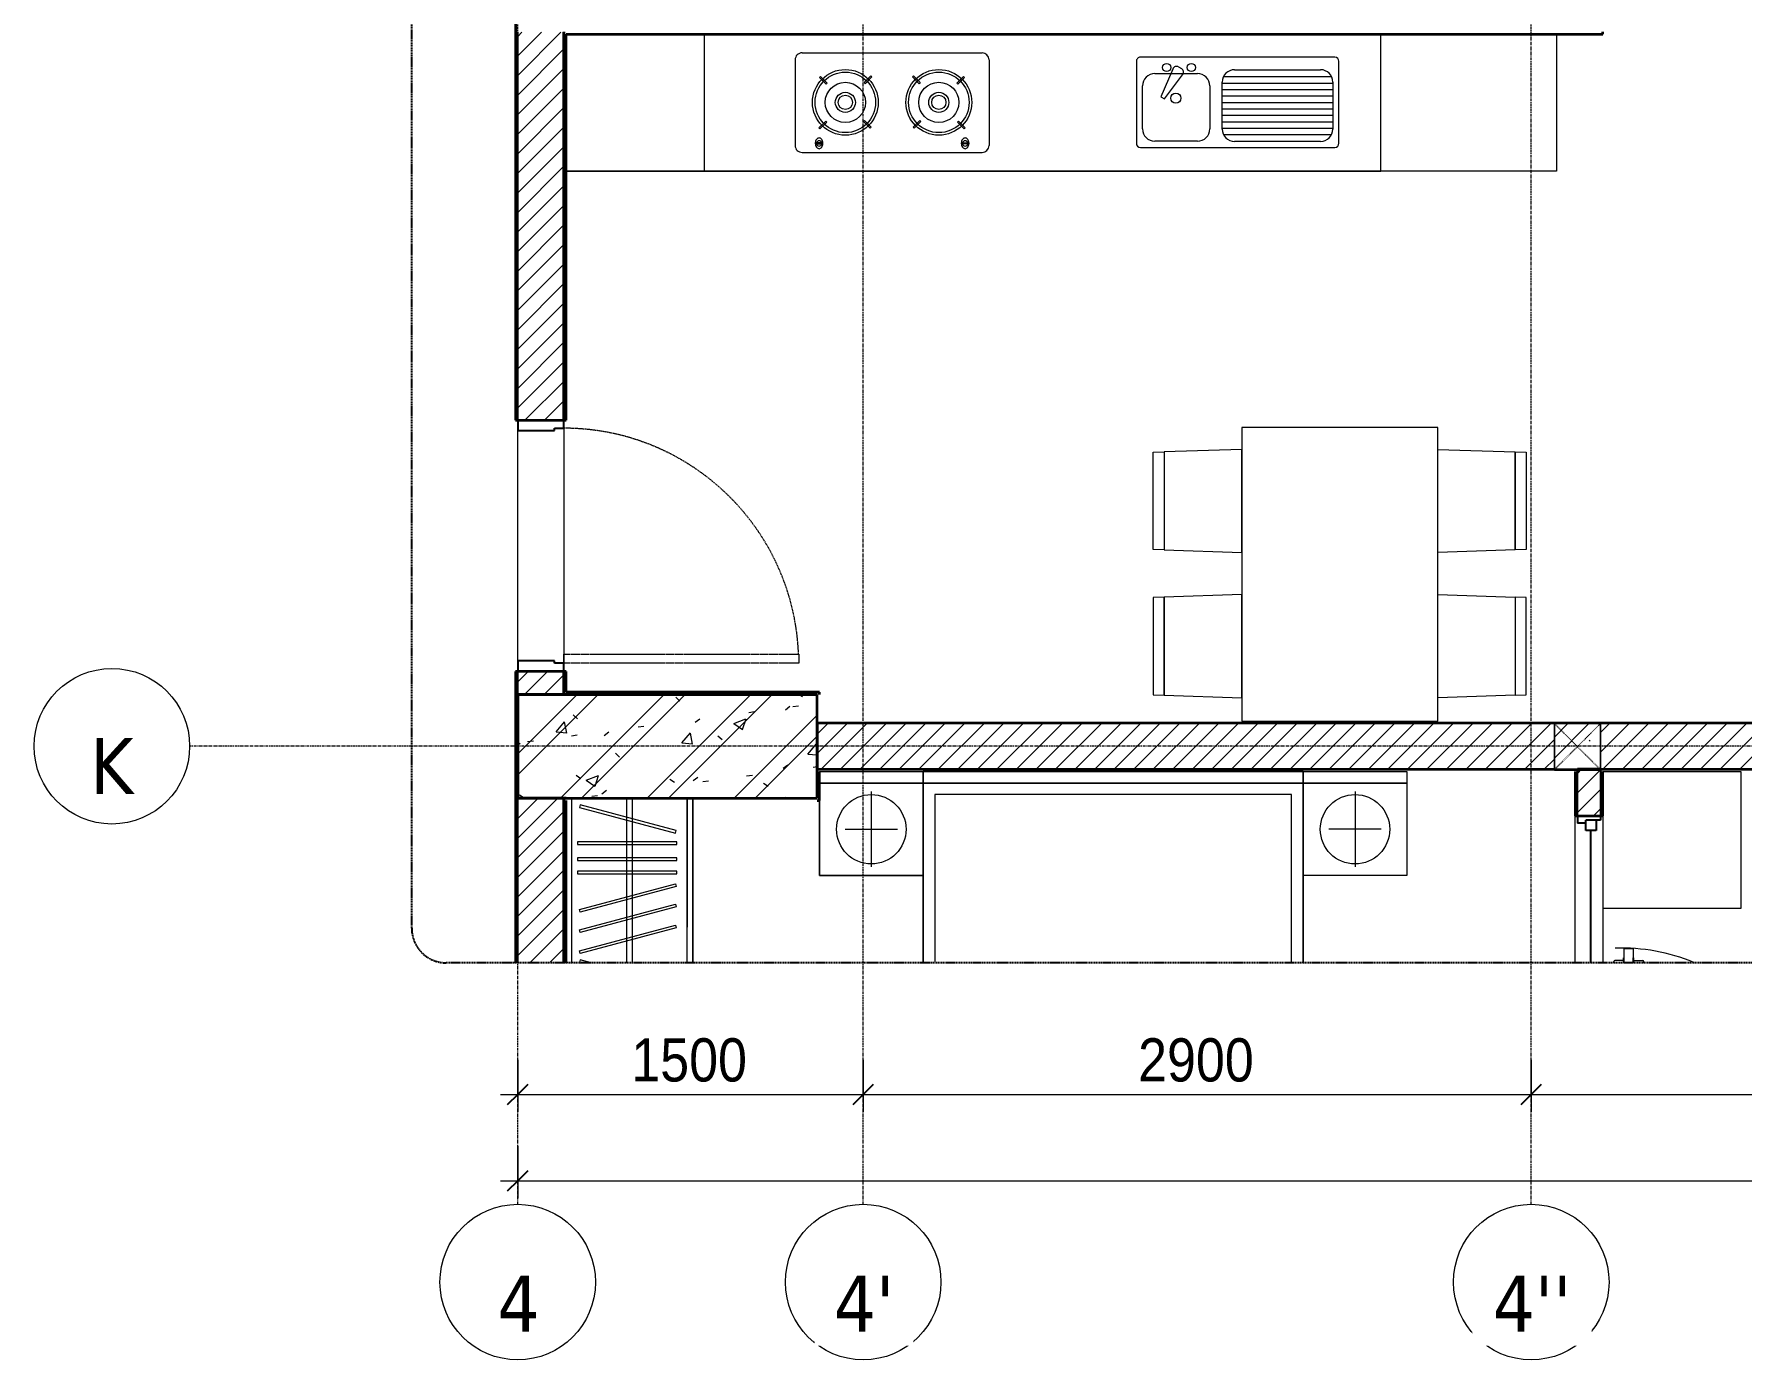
# Model space of a CAD drawing. Header units: millimetres. Extents: x 42313 to 135642, y -5392 to 75500.
# Drawn here: x 71297 to 78710, y 59074 to 64827 of the extents above; entities that cross this region are included whole.
import ezdxf

# ---------------------------------------------------------------- set-up
doc = ezdxf.new("R2010")
doc.units = ezdxf.units.MM
for name, pattern in [('Dash', [6, 3, -3]), ('Dash - Tight', [4.5, 3, -1.5]), ('Grid Line', [22.225, 12.7, -3.175, 3.175, -3.175]), ('Hidden', [7.14375, 4.7625, -2.38125])]:
    doc.linetypes.add(name, pattern=pattern)
for name, color, linetype, lineweight in [('0-2', 90, 'Continuous', 5), ('A-ANNO-DIMS', 211, 'Continuous', 9), ('A-ANNO-DIMS-75', 211, 'Continuous', 9), ('A-DETL-GENF-2', 92, 'Dash - Tight', 18), ('A-DETL-GENF-3', 92, 'Hidden', 25), ('A-DETL-GENF-4', 7, 'Continuous', 18), ('A-DOOR', 31, 'Continuous', 18), ('A-DOOR-FRAM', 31, 'Continuous', 25), ('A-FLOR-3', 7, 'Continuous', 18), ('A-GLAZ', 151, 'Continuous', 18), ('A-GLAZ-1', 90, 'Continuous', 25), ('A-WALL', 113, 'Continuous', 18), ('A-WALL-1', 113, 'Continuous', 35), ('A-WALL-2', 250, 'Continuous', 35), ('A-WALL-3', 7, 'Continuous', 18), ('A-WALL-PATT-1', 7, 'Continuous', 18), ('A-WALL-PATT-2', 111, 'Continuous', 18), ('A-WALL-PATT-3', 9, 'Continuous', 18), ('G-IMPT-1', 254, 'Continuous', 18), ('I-FURN', 30, 'Continuous', 18), ('I-FURN-1', 253, 'Continuous', 18), ('I-WALL-1', 250, 'Continuous', 35), ('I-WALL-2', 7, 'Continuous', 18), ('I-WALL-3', 2, 'Continuous', 35), ('S-COLS', 52, 'Continuous', 18), ('S-COLS-1', 9, 'Continuous', 18), ('S-COLS-2', 250, 'Continuous', 35), ('S-COLS-3', 52, 'Dash', 18), ('S-COLS-4', 52, 'Continuous', 35), ('S-COLS-HDLN', 52, 'Dash', 18), ('S-GRID-1', 1, 'Grid Line', 9), ('S-GRID-IDEN', 1, 'Continuous', 9)]:
    doc.layers.add(name, color=color, linetype=linetype, lineweight=lineweight)
doc.styles.add('Tahoma_B', font='tahomabd.ttf', dxfattribs={"height": 243.75})
doc.styles.add('UTM Avo', font='', dxfattribs={"width": 0.9, "height": 187.5})
doc.styles.get('UTM Avo').set_extended_font_data('UTM Avo')
doc.dimstyles.new('1_Dim_chi_tiet_2_5', dxfattribs={"dimscale": 304.8, "dimtxt": 187.368928, "dimasz": 0.295276, "dimexe": 0.246063, "dimexo": 0.0625, "dimgap": 0.024606, "dimtad": 1, "dimdec": 0, "dimrnd": 5, "dimzin": 0, "dimdsep": 46, "dimtxsty": 'UTM Avo', "dimblk1": 'OBLIQUE', "dimblk2": 'OBLIQUE', "dimsah": 1, "dimcen": 0.09, "dimdle": 0.246063, "dimazin": 0, "dimtfac": 1, "dimtdec": 4, "dimtix": 1, "dimtmove": 0, "dimatfit": 3, "dimfxl": 0.492126, "dimfxlon": 1, "dimtvp": 1, "dimtolj": 1, "dimtzin": 0, "dimarcsym": 2})
pattern_1 = [(45, (0, 0), (-39.774756, 39.774756), [])]
pattern_2 = [(45, (28943.264, 0), (-42.426407, 42.426407), [])]
pattern_3 = [(50, (28943.26, 0), (546.5526, -47.8174), [57.15, -628.65]), (355, (28943.26, 0), (-105.7283, 573.17), [45.72, -502.92]), (100.451, (28988.8, -4), (440.8275, 525.35), [48.57, -534.27]), (46.184, (28943.26, 152.4), (813.2367, -126.1284), [85.725, -942.975]), (96.636, (29011, 141.9), (712.2074, 742.283), [72.855, -801.405]), (351.184, (28943.3, 152.4), (712.215, 742.276), [68.58, -754.38]), (21, (29019.46, 114.3), (454.8433, -306.796), [57.15, -628.65]), (326, (29019.46, 114.3), (185.4063, 552.5638), [45.72, -502.92]), (71.451, (29057.37, 88.73), (640.2512, 245.764), [48.57, -534.27]), (37.5, (28943.26, 0), (9.26637, 253.66504), [5.029, -491.795, 5.029, -505.511, -504.825]), (37.5, (28943.26, 0), (9.26637, 253.66504), [-1007.364, 5.029, -499.796]), (7.5, (28943.26, 0), (200.4594, 300.5414), [5.029, -286.055, 5.029, -480.365, -192.405]), (7.5, (28943.26, 0), (200.4594, 300.5414), [-776.478, 5.029, -187.376]), (327.5, (28773.34, 0), (406.77284, -17.18643), [5.029, -185.471, 5.029, -589.331, -788.67]), (327.5, (28773.34, 0), (406.77284, -17.18643), [-784.86, 5.029, -783.641]), (317.5, (28697.14, 0), (444.388, 76.2803), [5.029, -242.621, 5.029, -389.687, -560.07]), (317.5, (28697.14, 0), (444.388, 76.2803), [-642.366, 5.029, -555.041]), (45, (28943.26, 0), (-188.5854, 188.5854), []), (45, (28943.26, 285.75), (-188.5854, 188.5854), [])]

# ---------------------------------------------------------------- blocks, each defined once
blk = doc.blocks.new('NCV_TKTC_KET CAU_rvt-2-TKCS_RAMP DỐC 1 - MẶT BẰNG TẦNG 1')
at = {"layer": 'S-COLS-1'}
h = blk.add_hatch(dxfattribs=at)
h.set_pattern_fill('FP_2', color=256, style=0, pattern_type=2)
h.set_pattern_definition([(45, (0, 0), (-188.5854, 188.5854), []), (45, (0, 285.75), (-188.5854, 188.5854), [])])
h.paths.add_polyline_path([(45752.6, 61511.9), (45752.6, 61961.9), (44452.6, 61961.9), (44452.6, 61511.9), (45231.3, 61511.9)])
h = blk.add_hatch(dxfattribs=at)
h.set_pattern_fill('FP_3', color=256, style=0, pattern_type=2)
h.set_pattern_definition([(50, (0, 0), (546.5526, -47.8174), [57.15, -628.65]), (355, (0, 0), (-105.7283, 573.17), [45.72, -502.92]), (100.451, (45.55, -4), (440.8275, 525.35), [48.57, -534.27]), (46.184, (0, 152.4), (813.2367, -126.1284), [85.725, -942.975]), (96.636, (67.8, 141.9), (712.207, 742.283), [72.855, -801.405]), (351.184, (0, 152.4), (712.215, 742.276), [68.58, -754.38]), (21, (76.2, 114.3), (454.8433, -306.796), [57.15, -628.65]), (326, (76.2, 114.3), (185.4063, 552.5638), [45.72, -502.92]), (71.451, (114.1, 88.73), (640.2512, 245.764), [48.57, -534.27]), (37.5, (0, 0), (9.26637, 253.66504), [25.146, -471.678, 25.146, -485.394, -504.825]), (37.5, (0, 0), (9.26637, 253.66504), [-1007.364, 25.146, -479.679]), (7.5, (0, 0), (200.4594, 300.5414), [25.146, -265.938, 25.146, -460.248, -192.405]), (7.5, (0, 0), (200.4594, 300.5414), [-776.478, 25.146, -167.259]), (327.5, (-169.93, 0), (406.77284, -17.18643), [25.146, -165.354, 25.146, -569.214, -788.67]), (327.5, (-169.93, 0), (406.77284, -17.18643), [-784.86, 25.146, -763.524]), (317.5, (-246.13, 0), (444.388, 76.2803), [25.146, -222.504, 25.146, -369.57, -560.07]), (317.5, (-246.13, 0), (444.388, 76.2803), [-642.366, 25.146, -534.924])])
h.paths.add_polyline_path([(45752.6, 61511.9), (45752.6, 61961.9), (44452.6, 61961.9), (44452.6, 61511.9), (45231.3, 61511.9)])
at = {"layer": 'A-FLOR-3'}
for p, q in [((49153, 61626.9), (49153, 61635.3)), ((49153, 61635.3), (52602.6, 61635.3))]:
    blk.add_line(p, q, dxfattribs=at)
at = {"layer": 'S-COLS-2'}
for p, q in [((44452.6, 61961.9), (44452.6, 61511.9)), ((45752.6, 61961.9), (44452.6, 61961.9)), ((45752.6, 61511.9), (45752.6, 61961.9)), ((44452.6, 61511.9), (45752.6, 61511.9))]:
    blk.add_line(p, q, dxfattribs=at)
blk = doc.blocks.new('HE BEP A - HE BEP A-431959-TKCS_RAMP DỐC 1 - MẶT BẰNG TẦNG 1')
at = {"layer": 'I-FURN'}
for p, q in [((3.5, -11), (765.9, -11)), ((3.5, -605.3), (3.5, -11)), ((765.9, -11), (765.9, -605.3)), ((765.9, -11), (765.9, -605.3)), ((4303.5, -11), (765.9, -11)), ((3703.5, -605.3), (3703.5, -11)), ((948.4, -131.7), (948.4, -487.8)), ((1810.5, -114.2), (965.9, -114.2)), ((1028.4, -139.9), (1401.8, -139.9)), ((1562.5, -140.8), (1747.9, -140.8)), ((1828, -487.8), (1828, -131.7)), ((2467.5, -494.2), (2467.5, -122.2)), ((3279.1, -92.2), (2497.5, -92.2)), ((2555.1, -129.3), (2587.6, -129.3)), ((2555.1, -133.3), (2555.1, -129.3)), ((2587.6, -133.3), (2555.1, -133.3)), ((2587.6, -129.3), (2587.6, -133.3)), ((3189, -129.3), (3189, -133.3)), ((3221.5, -129.3), (3189, -129.3)), ((3189, -133.3), (3221.5, -133.3)), ((3221.5, -133.3), (3221.5, -129.3)), ((3309.1, -494.2), (3309.1, -122.2)), ((975, -397.7), (975, -193.3)), ((975, -195.9), (1455.1, -195.9)), ((981.5, -167.9), (1448.7, -167.9)), ((1455.1, -193.3), (1455.1, -397.7)), ((1509.1, -380.9), (1509.1, -194.2)), ((1801.3, -194.2), (1801.3, -380.9)), ((2575.3, -194.9), (2570.9, -199.3)), ((2570.9, -199.3), (2600, -228.4)), ((2604.4, -224), (2575.3, -194.9)), ((2792.8, -197.7), (2763.7, -226.8)), ((2768.1, -231.2), (2797.2, -202)), ((2797.2, -202), (2792.8, -197.7)), ((2979.4, -202), (2983.8, -197.7)), ((3008.5, -231.2), (2979.4, -202)), ((2983.8, -197.7), (3012.9, -226.8)), ((3172.2, -224), (3201.4, -194.9)), ((3205.8, -199.3), (3176.6, -228.4)), ((3201.4, -194.9), (3205.8, -199.3)), ((975, -223.9), (1455.1, -223.9)), ((975, -251.9), (1455.1, -251.9)), ((975, -279.9), (1455.1, -279.9)), ((2600, -228.4), (2604.4, -224)), ((2763.7, -226.8), (2768.1, -231.2)), ((3012.9, -226.8), (3008.5, -231.2)), ((3176.6, -228.4), (3172.2, -224)), ((975, -307.9), (1455.1, -307.9)), ((975, -335.9), (1455.1, -335.9)), ((975, -363.9), (1455.1, -363.9)), ((1706.2, -324.4), (1627.3, -429.4)), ((1670.1, -454.1), (1721.6, -333.3)), ((1721.6, -333.3), (1706.2, -324.4)), ((975, -391.9), (1455.1, -391.9)), ((979.9, -419.9), (1450.3, -419.9)), ((1747.9, -434.2), (1562.5, -434.2)), ((2573.6, -416.8), (2602.8, -387.7)), ((2578, -421.2), (2573.6, -416.8)), ((2607.1, -392.1), (2578, -421.2)), ((2602.8, -387.7), (2607.1, -392.1)), ((2766.5, -394.9), (2770.8, -390.5)), ((2795.6, -424), (2766.5, -394.9)), ((2770.8, -390.5), (2800, -419.6)), ((2800, -419.6), (2795.6, -424)), ((3005.8, -390.5), (2976.7, -419.6)), ((2976.7, -419.6), (2981.1, -424)), ((2981.1, -424), (3010.2, -394.9)), ((3010.2, -394.9), (3005.8, -390.5)), ((3173.9, -387.7), (3169.5, -392.1)), ((3169.5, -392.1), (3198.6, -421.2)), ((3203, -416.8), (3173.9, -387.7)), ((3198.6, -421.2), (3203, -416.8)), ((965.9, -505.3), (1810.5, -505.3)), ((1401.8, -451.1), (1028.4, -451.1)), ((1644.6, -463.3), (1632.2, -456.1)), ((3279.1, -524.2), (2497.5, -524.2))]:
    blk.add_line(p, q, dxfattribs=at)
for centre, radius in [((2685.4, -309.4), 142.6), ((2685.4, -309.4), 131.3), ((2685.4, -309.4), 87.2), ((3091.2, -309.4), 142.6), ((3091.2, -309.4), 131.3), ((3091.2, -309.4), 87.2), ((2685.4, -309.4), 43.6), ((2685.4, -309.4), 30.9), ((3091.2, -309.4), 43.6), ((3091.2, -309.4), 30.9), ((1656.3, -327.5), 22.2), ((1589.4, -460.9), 17.8), ((1696.1, -460.9), 17.8)]:
    blk.add_circle(centre, radius, dxfattribs=at)
for centre, radius, start, end in [((965.9, -131.7), 17.5, 90, 180), ((1028.4, -193.3), 53.3, 90, 180), ((1401.8, -193.3), 53.3, 0, 90), ((1562.5, -194.2), 53.3, 90, 180), ((1747.9, -194.2), 53.3, 0, 90), ((1810.5, -131.7), 17.5, 0, 90), ((2497.5, -122.2), 30, 90, 180), ((2588.6, -131.7), 33.5, 163.94189, 180), ((2588.6, -131.7), 33.5, 180, 196.05811), ((2580.1, -129.2), 24.7, 145.20397, 163.94189), ((2580.1, -134.1), 24.7, 196.05811, 214.79603), ((2571.3, -131.3), 11.6, 9.71775, 170.28225), ((2571.3, -131.3), 11.6, 189.9102, 350.0898), ((2574.8, -125.5), 18.1, 120.79762, 145.20397), ((2574.8, -137.9), 18.1, 214.79603, 239.20238), ((2571.4, -119.8), 11.5, 90, 120.79762), ((2571.4, -119.8), 11.5, 59.20238, 90), ((2568, -125.5), 18.1, 34.79603, 59.20238), ((2568, -137.9), 18.1, 300.79762, 325.20397), ((2562.6, -129.2), 24.7, 16.05811, 34.79603), ((2562.6, -134.1), 24.7, 325.20397, 343.94189), ((2554.1, -131.7), 33.5, 0, 16.05811), ((2554.1, -131.7), 33.5, 343.94189, 0), ((3222.5, -131.7), 33.5, 163.94189, 180), ((3222.5, -131.7), 33.5, 180, 196.05811), ((3214, -129.2), 24.7, 145.20397, 163.94189), ((3214, -134.1), 24.7, 196.05811, 214.79603), ((3208.7, -125.5), 18.1, 120.79762, 145.20397), ((3208.7, -137.9), 18.1, 214.79603, 239.20238), ((3205.3, -131.3), 11.6, 9.71775, 170.28225), ((3205.3, -131.3), 11.6, 189.9102, 350.0898), ((3205.3, -119.8), 11.5, 90, 120.79762), ((3205.3, -119.8), 11.5, 59.20238, 90), ((3201.9, -125.5), 18.1, 34.79603, 59.20238), ((3201.9, -137.9), 18.1, 300.79762, 325.20397), ((3196.5, -129.2), 24.7, 16.05811, 34.79603), ((3196.5, -134.1), 24.7, 325.20397, 343.94189), ((3188, -131.7), 33.5, 0, 16.05811), ((3188, -131.7), 33.5, 343.94189, 0), ((3279.1, -122.2), 30, 360, 90), ((2571.4, -143.6), 11.5, 239.20238, 270), ((2571.4, -143.6), 11.5, 270, 300.79762), ((3205.3, -143.6), 11.5, 239.20238, 270), ((3205.3, -143.6), 11.5, 270, 300.79762), ((1028.4, -397.7), 53.3, 180, 270), ((1401.8, -397.7), 53.3, 270, 0), ((1562.5, -380.9), 53.3, 180, 270), ((1641, -440.7), 17.8, 140.53825, 240.0479), ((1747.9, -380.9), 53.3, 270, 0), ((965.9, -487.8), 17.5, 180, 270), ((1653.4, -447.9), 17.8, 240.0479, 339.46209), ((1810.5, -487.8), 17.5, 270, 0), ((2497.5, -494.2), 30, 180, 270), ((3279.1, -494.2), 30, 270, 0)]:
    blk.add_arc(centre, radius, start, end, dxfattribs=at)
at = {"layer": 'I-FURN-1'}
for p, q in [((3.5, -11), (4303.5, -11)), ((3.5, -605.3), (3.5, -11))]:
    blk.add_line(p, q, dxfattribs=at)
blk = doc.blocks.new('RES_BAN AN 1 - RES_BAN AN 1-851490-TKCS_RAMP DỐC 1 - MẶT BẰNG TẦNG 1')
at = {"layer": 'I-FURN-1'}
for p, q in [((-425, 0), (-425, -1275)), ((425, 0), (-425, 0)), ((425, -1275), (425, 0)), ((-761.9, -113.5), (-809.6, -115.1)), ((-809.6, -115.1), (-809.6, -536.9)), ((-761.9, -113.5), (-425, -102.3)), ((-761.9, -538.5), (-761.9, -113.5)), ((-761.9, -538.5), (-761.9, -113.5)), ((-425, -102.3), (-425, -549.7)), ((425, -102.3), (425, -549.7)), ((761.9, -113.5), (425, -102.3)), ((761.9, -538.5), (761.9, -113.5)), ((761.9, -113.5), (761.9, -538.5)), ((809.6, -115.1), (761.9, -113.5)), ((809.6, -536.9), (809.6, -115.1)), ((-809.6, -536.9), (-761.9, -538.5)), ((-425, -549.7), (-761.9, -538.5)), ((425, -549.7), (761.9, -538.5)), ((761.9, -538.5), (809.6, -536.9)), ((-761.9, -743.8), (-425, -732.5)), ((-425, -732.5), (-425, -1180)), ((425, -732.5), (425, -1180)), ((761.9, -743.8), (425, -732.5)), ((-809.6, -745.3), (-761.9, -743.8)), ((-809.6, -1167.2), (-809.6, -745.3)), ((-761.9, -1168.8), (-761.9, -743.8)), ((-761.9, -743.8), (-761.9, -1168.8)), ((761.9, -743.8), (809.6, -745.3)), ((761.9, -1168.8), (761.9, -743.8)), ((761.9, -1168.8), (761.9, -743.8)), ((809.6, -745.3), (809.6, -1167.2)), ((-761.9, -1168.8), (-809.6, -1167.2)), ((-425, -1180), (-761.9, -1168.8)), ((425, -1180), (761.9, -1168.8)), ((809.6, -1167.2), (761.9, -1168.8)), ((-425, -1275), (425, -1275))]:
    blk.add_line(p, q, dxfattribs=at)
blk = doc.blocks.new('M_Fixed - 900 x 1400-V15-TKCS_RAMP DỐC 1 - MẶT BẰNG TẦNG 1')
at = {"layer": 'A-GLAZ-1'}
for p, q in [((387, 0), (431, 0)), ((387, -44), (387, 0)), ((418, 0), (418, 37)), ((450, 37), (418, 37)), ((431, -63), (431, 0)), ((-188, -22), (387, -22)), ((431, -44), (387, -44)), ((448.9, -63), (431, -63))]:
    blk.add_line(p, q, dxfattribs=at)
blk = doc.blocks.new('GIUONG NGU-2TAB-1600x2000 - GIUONG NGU-2TAB-1600x2000-V16-TKCS_RAMP DỐC 1 - MẶT BẰNG TẦNG 1')
at = {"layer": 'I-FURN-1'}
for p, q in [((458.5, 50), (458.5, 830)), ((458.5, 830), (458.5, 50)), ((508.5, 830), (508.5, 100)), ((2058.2, 100), (2058.2, 830)), ((2108.2, 830), (2108.2, 50)), ((2108.2, 50), (2108.2, 830)), ((8.5, 50), (8.5, 450.3)), ((8.5, 450.3), (458.5, 450.3)), ((8.5, 450.3), (458.5, 450.3)), ((8.5, 50), (8.5, 450.3)), ((458.5, 450.3), (458.5, 50)), ((458.5, 450.3), (458.5, 50)), ((2108.2, 50), (2108.2, 450.3)), ((2108.2, 450.3), (2558.2, 450.3)), ((2108.2, 450.3), (2108.2, 50)), ((2558.2, 450.3), (2108.2, 450.3)), ((2558.2, 450.3), (2558.2, 50)), ((2558.2, 50), (2558.2, 450.3)), ((233.5, 86.8), (233.5, 413.5)), ((2333.2, 86.8), (2333.2, 413.5)), ((120.2, 250.2), (346.8, 250.2)), ((2446.5, 250.2), (2219.8, 250.2)), ((508.5, 100), (2058.2, 100)), ((458.5, 50), (8.5, 50)), ((8.5, 0), (8.5, 50)), ((8.5, 50), (458.5, 50)), ((458.5, 50), (8.5, 50)), ((458.5, 0), (8.5, 0)), ((2108.2, 50), (458.5, 50)), ((458.5, 50), (458.5, 0)), ((458.5, 0), (458.5, 50)), ((458.5, 50), (2108.2, 50)), ((458.5, 50), (2108.2, 50)), ((2108.2, 0), (458.5, 0)), ((458.5, 0), (2108.2, 0)), ((2558.2, 50), (2108.2, 50)), ((2108.2, 50), (2558.2, 50)), ((2108.2, 0), (2108.2, 50)), ((2108.2, 50), (2108.2, 0)), ((2108.2, 50), (2558.2, 50)), ((2558.2, 0), (2108.2, 0)), ((2558.2, 50), (2558.2, 0))]:
    blk.add_line(p, q, dxfattribs=at)
for centre in [(233.5, 250.2), (2333.2, 250.2)]:
    blk.add_circle(centre, 150.7, dxfattribs=at)
blk = doc.blocks.new('TU QUAN AO-SUITE ROOM_3 - TU QUAN AO-SUITE ROOM_3-V17-TKCS_RAMP DỐC 1 - MẶT BẰNG TẦNG 1')
at = {"layer": 'I-FURN-1'}
for p, q in [((-550, 40), (-550, 755)), ((-550, 755), (-550, 40)), ((-526, 755), (-526, 600)), ((-526, 755), (-526, 40)), ((-287, 576), (-287, 755)), ((-263, 576), (-263, 755)), ((-109.4, 755), (-61.3, 742.1)), ((-58.2, 753.7), (-63, 755)), ((-61.3, 742.1), (-58.2, 753.7)), ((-24, 40), (-24, 755)), ((-478.3, 603.1), (-61.3, 714.9)), ((-58.2, 703.3), (-475.2, 591.5)), ((-61.3, 714.9), (-58.2, 703.3)), ((-526, 40), (-526, 600)), ((-478.3, 511.9), (-61.3, 623.6)), ((-475.2, 591.5), (-478.3, 603.1)), ((-58.2, 612.1), (-475.2, 500.3)), ((-61.3, 623.6), (-58.2, 612.1)), ((-550, 40), (-550, 576)), ((-478.3, 423.1), (-61.3, 534.9)), ((-58.2, 523.3), (-475.2, 411.5)), ((-287, 40), (-287, 576)), ((-263, 40), (-263, 576)), ((-61.3, 534.9), (-58.2, 523.3)), ((-475.2, 500.3), (-478.3, 511.9)), ((-475.2, 411.5), (-478.3, 423.1)), ((-480.1, 368.4), (-480.1, 356.4)), ((-50.1, 368.4), (-480.1, 368.4)), ((-480.1, 356.4), (-50.1, 356.4)), ((-480.1, 311.2), (-480.1, 299.2)), ((-50.1, 311.2), (-480.1, 311.2)), ((-480.1, 299.2), (-50.1, 299.2)), ((-50.1, 356.4), (-50.1, 368.4)), ((-50.1, 299.2), (-50.1, 311.2)), ((-480.1, 241.7), (-480.1, 229.7)), ((-50.1, 241.7), (-480.1, 241.7)), ((-480.1, 229.7), (-50.1, 229.7)), ((-50.1, 229.7), (-50.1, 241.7)), ((-475.2, 192.7), (-478.3, 181.1)), ((-478.3, 181.1), (-61.3, 69.4)), ((-58.2, 80.9), (-475.2, 192.7)), ((-61.3, 69.4), (-58.2, 80.9))]:
    blk.add_line(p, q, dxfattribs=at)
blk = doc.blocks.new('MAY GIAT - MAY GIAT_dwg-V18-TKCS_RAMP DỐC 1 - MẶT BẰNG TẦNG 1')
at = {"layer": 'G-IMPT-1'}
blk.add_line((605, 596.6), (5, 596.6), dxfattribs=at)
at = {"layer": 'G-IMPT-1', "flags": 128}
blk.add_lwpolyline([(5, 596.6), (5, 2.3), (605, 2.3)], dxfattribs=at)
blk = doc.blocks.new('MAY GIAT - MAY GIAT-V19-TKCS_RAMP DỐC 1 - MẶT BẰNG TẦNG 1')
at = {"layer": 'I-FURN-1'}
for p, q in [((5, -2.3), (605, -2.3)), ((5, -596.6), (5, -2.3)), ((605, -596.6), (5, -596.6))]:
    blk.add_line(p, q, dxfattribs=at)
at = {"extrusion": (0, 0, -1), "zscale": -1, "rotation": 180}
blk.add_blockref('MAY GIAT - MAY GIAT_dwg-V18-TKCS_RAMP DỐC 1 - MẶT BẰNG TẦNG 1', (0, 0), dxfattribs=at)
blk = doc.blocks.new('DOOR_CW_01 CANH MO-PANEL KINH - DIG_01-900x2200-CỬA NHÔM KÍNH-V34-TKCS_RAMP DỐC 1 - MẶT BẰNG TẦNG 1')
at = {"layer": 'A-DETL-GENF-4'}
for p, q in [((-442, 810), (-442, 816.5)), ((-399, 820.5), (-438, 820.5)), ((-399, 831.8), (-397, 831.8)), ((-399, 810), (-399, 831.8)), ((-397, 872), (-357, 872)), ((-397, 810), (-397, 872)), ((-397, 810), (-397, 831.8)), ((-357, 872), (-357, 810)), ((-357, 810), (-357, 831.8)), ((-355, 831.8), (-357, 831.8)), ((-355, 810), (-355, 831.8)), ((-355, 820.5), (-316, 820.5)), ((-312, 810), (-312, 816.5))]:
    blk.add_line(p, q, dxfattribs=at)
for centre, radius, start, end in [((-438, 816.5), 4, 90, 180), ((-407, 60), 814, 67.38819, 92), ((-316, 816.5), 4, 0, 90)]:
    blk.add_arc(centre, radius, start, end, dxfattribs=at)
blk = doc.blocks.new('NCV_TKTC_TANG 1_rvt-2-TKCS_RAMP DỐC 1 - MẶT BẰNG TẦNG 1')
at = {"layer": 'A-WALL-PATT-1'}
h = blk.add_hatch(dxfattribs=at)
h.set_pattern_fill('FP_5', color=256, style=0, pattern_type=2)
h.set_pattern_definition(pattern_1)
h.paths.add_polyline_path([(44662.6, 61961.9), (44662.6, 62061.9), (44652.6, 62061.9), (44652.6, 61961.9)])
h.paths.add_polyline_path([(44662.6, 63151.9), (44662.6, 64836.9), (44652.6, 64836.9), (44652.6, 63151.9)])
h = blk.add_hatch(dxfattribs=at)
h.set_pattern_fill('FP_5', color=256, style=0, pattern_type=2)
h.set_pattern_definition(pattern_1)
h.paths.add_polyline_path([(44662.6, 61961.9), (45762.6, 61961.9), (45762.6, 61971.9), (44662.6, 61971.9)])
h = blk.add_hatch(dxfattribs=at)
h.set_pattern_fill('FP_5', color=256, style=0, pattern_type=2)
h.set_pattern_definition(pattern_1)
h.paths.add_polyline_path([(45762.6, 61501.9), (45762.6, 61626.9), (45752.6, 61626.9), (45752.6, 61501.9)])
h = blk.add_hatch(dxfattribs=at)
h.set_pattern_fill('FP_5', color=256, style=0, pattern_type=2)
h.set_pattern_definition(pattern_1)
h.paths.add_polyline_path([(49042.6, 61434.9), (49052.6, 61434.9), (49052.6, 61626.9), (49042.6, 61626.9), (49042.6, 61482.8)])
h = blk.add_hatch(dxfattribs=at)
h.set_pattern_fill('FP_5', color=256, style=0, pattern_type=2)
h.set_pattern_definition(pattern_1)
h.paths.add_polyline_path([(49152.6, 61434.9), (49162.6, 61434.9), (49162.6, 61626.9), (49152.6, 61626.9), (49152.6, 61482.8)])
h = blk.add_hatch(dxfattribs=at)
h.set_pattern_fill('FP_5', color=256, style=0, pattern_type=2)
h.set_pattern_definition(pattern_1)
h.paths.add_polyline_path([(44660.1, 60796.9), (44662.6, 60796.9), (44662.6, 61511.9), (44652.6, 61511.9), (44652.6, 60796.9)])
at = {"layer": 'A-WALL-PATT-3'}
h = blk.add_hatch(dxfattribs=at)
h.set_pattern_fill('FP_1', color=256, style=0, pattern_type=2)
h.set_pattern_definition([(45, (0, 0), (-42.426407, 42.426407), [])])
h.paths.add_polyline_path([(49075.2, 61434.9), (49152.6, 61434.9), (49152.6, 61636.9), (49052.6, 61636.9), (49052.6, 61434.9)])
at = {"layer": 'A-FLOR-3'}
blk.add_line((44652.6, 63116.9), (44652.6, 62096.9), dxfattribs=at)
at = {"layer": 'A-WALL-2'}
for p, q in [((49152.6, 61636.9), (49052.6, 61636.9)), ((49052.6, 61636.9), (49052.6, 61626.9)), ((49152.6, 61626.9), (49152.6, 61636.9)), ((49052.6, 61434.9), (49152.6, 61434.9))]:
    blk.add_line(p, q, dxfattribs=at)
at = {"layer": 'A-WALL-3'}
for p, q in [((49052.6, 61626.9), (49052.6, 61434.9)), ((49052.6, 61434.9), (49052.6, 61626.9)), ((49152.6, 61434.9), (49152.6, 61626.9)), ((49152.6, 61626.9), (49152.6, 61434.9))]:
    blk.add_line(p, q, dxfattribs=at)
at = {"layer": 'I-WALL-1'}
for p, q in [((44652.6, 64836.9), (44652.6, 63151.9)), ((44662.6, 63151.9), (44662.6, 64826.9)), ((44662.6, 64826.9), (49162.6, 64826.9)), ((49162.6, 64826.9), (49162.6, 64836.9)), ((44652.6, 63151.9), (44662.6, 63151.9)), ((44662.6, 62061.9), (44652.6, 62061.9)), ((44652.6, 62061.9), (44652.6, 61961.9)), ((44662.6, 61971.9), (44662.6, 62061.9)), ((44652.6, 61961.9), (44662.6, 61961.9)), ((45762.6, 61971.9), (44662.6, 61971.9)), ((44662.6, 61961.9), (45752.6, 61961.9)), ((45762.6, 61961.9), (45762.6, 61971.9)), ((45752.6, 61626.9), (45752.6, 61511.9)), ((45762.6, 61501.9), (45762.6, 61626.9)), ((49042.6, 61626.9), (49042.6, 61434.9)), ((49162.6, 61434.9), (49162.6, 61626.9)), ((44662.6, 61511.9), (44652.6, 61511.9)), ((44652.6, 61511.9), (44652.6, 60796.9)), ((44662.6, 60796.9), (44662.6, 61501.9)), ((45752.6, 61501.9), (45762.6, 61501.9)), ((49042.6, 61434.9), (49052.6, 61434.9)), ((49152.6, 61434.9), (49162.6, 61434.9))]:
    blk.add_line(p, q, dxfattribs=at)
at = {"layer": 'I-WALL-2'}
for p, q in [((49042.6, 60796.9), (49042.6, 61434.9)), ((49162.6, 61434.9), (49162.6, 60796.9))]:
    blk.add_line(p, q, dxfattribs=at)
at = {"layer": 'A-DOOR'}
blk.add_blockref('DOOR_CW_01 CANH MO-PANEL KINH - DIG_01-900x2200-CỬA NHÔM KÍNH-V34-TKCS_RAMP DỐC 1 - MẶT BẰNG TẦNG 1', (49652.6, 59986.9), dxfattribs=at)
at = {"layer": 'A-GLAZ', "rotation": 90.00000000000092}
blk.add_blockref('M_Fixed - 900 x 1400-V15-TKCS_RAMP DỐC 1 - MẶT BẰNG TẦNG 1', (49089.6, 60984.9), dxfattribs=at)
at = {"layer": 'I-FURN', "rotation": 180}
for name, p in [('HE BEP A - HE BEP A-431959-TKCS_RAMP DỐC 1 - MẶT BẰNG TẦNG 1', (48966.1, 64221.6)), ('RES_BAN AN 1 - RES_BAN AN 1-851490-TKCS_RAMP DỐC 1 - MẶT BẰNG TẦNG 1', (48021.3, 61845.3)), ('GIUONG NGU-2TAB-1600x2000 - GIUONG NGU-2TAB-1600x2000-V16-TKCS_RAMP DỐC 1 - MẶT BẰNG TẦNG 1', (48320.9, 61626.9)), ('MAY GIAT - MAY GIAT-V19-TKCS_RAMP DỐC 1 - MẶT BẰNG TẦNG 1', (49767.5, 61030.3)), ('TU QUAN AO-SUITE ROOM_3 - TU QUAN AO-SUITE ROOM_3-V17-TKCS_RAMP DỐC 1 - MẶT BẰNG TẦNG 1', (44662.6, 61551.9))]:
    blk.add_blockref(name, p, dxfattribs=at)
blk = doc.blocks.new('FD_05 - FD_05-1000x2200mm-835434-TKCS_RAMP DỐC 1 - MẶT BẰNG TẦNG 1')
at = {"layer": 'A-DETL-GENF-2'}
for p, q in [((470, 100), (470, 1120)), ((470, 1120), (510, 1120)), ((510, 1120), (510, 100)), ((510, 100), (470, 100))]:
    blk.add_line(p, q, dxfattribs=at)
blk.add_arc((510, 100), 1020, 92.24747, 180, dxfattribs=at)
at = {"layer": 'A-DOOR-FRAM'}
for p, q in [((-510, 100), (-545, 100)), ((-545, 100), (-545, -100)), ((-510, 60), (-510, 100)), ((545, 100), (510, 100)), ((510, 100), (510, 60)), ((545, -100), (545, 100)), ((-500, 60), (-510, 60)), ((-500, -100), (-500, 60)), ((510, 60), (500, 60)), ((500, 60), (500, -100)), ((-545, -100), (-500, -100)), ((500, -100), (545, -100))]:
    blk.add_line(p, q, dxfattribs=at)
blk = doc.blocks.new('G1_SOF - BO TRU - 200x200-3050151-TKCS_RAMP DỐC 1 - MẶT BẰNG TẦNG 1')
at = {"layer": 'S-COLS-HDLN'}
for p, q in [((-100, 100), (100, -100)), ((100, 100), (-100, -100))]:
    blk.add_line(p, q, dxfattribs=at)
blk = doc.blocks.new('BORDER VIEW - BORDER VIEW-2145199-TKCS_RAMP DỐC 1 - MẶT BẰNG TẦNG 1')
at = {"layer": 'A-DETL-GENF-3'}
for p, q in [((0, 150), (0, 12948.8)), ((20197.8, 0), (150, 0))]:
    blk.add_line(p, q, dxfattribs=at)
blk.add_arc((150, 150), 150, 180, 270, dxfattribs=at)
blk = doc.blocks.new('Grid - M_Grid Head - Circle-353313-TKCS_RAMP DỐC 1 - MẶT BẰNG TẦNG 1')
at = {"layer": 'S-GRID-IDEN'}
blk.add_circle((0, 0), 4.5, dxfattribs=at)
blk = doc.blocks.new('DIMBLOCK12-TKCS_RAMP DỐC 1 - MẶT BẰNG TẦNG 1')
at = {"layer": 'A-ANNO-DIMS-75'}
for p, q in [((73395.8, 60376), (73395.8, 60151)), ((73395.8, 60226), (73395.8, 60376)), ((74895.8, 60376), (74895.8, 60151)), ((74895.8, 60226), (74895.8, 60376)), ((73320.8, 60226), (74895.8, 60226))]:
    blk.add_line(p, q, dxfattribs=at)
at = {"layer": 'A-ANNO-DIMS-75', "lineweight": 25}
for p, q in [((73395.8, 60226), (73440.8, 60271)), ((74895.8, 60226), (74940.8, 60271)), ((73395.8, 60226), (73350.8, 60181)), ((74895.8, 60226), (74850.8, 60181))]:
    blk.add_line(p, q, dxfattribs=at)
at = {"layer": 'A-ANNO-DIMS-75', "color": 0, "insert": (73889.1, 60469.6), "char_height": 187.5, "width": 616.236, "attachment_point": 1, "line_spacing_factor": 1.110334, "style": 'UTM Avo'}
blk.add_mtext('1500', dxfattribs=at)
blk = doc.blocks.new('_Oblique')
at = {"color": 0, "linetype": 'ByBlock', "lineweight": -2}
blk.add_line((-0.5, -0.5), (0.5, 0.5), dxfattribs=at)
blk = doc.blocks.new('DIMBLOCK13-TKCS_RAMP DỐC 1 - MẶT BẰNG TẦNG 1')
at = {"layer": 'A-ANNO-DIMS-75'}
for p, q in [((74895.8, 60376), (74895.8, 60151)), ((74895.8, 60226), (74895.8, 60376)), ((77795.8, 60376), (77795.8, 60151)), ((77795.8, 60226), (77795.8, 60376)), ((74895.8, 60226), (77795.8, 60226))]:
    blk.add_line(p, q, dxfattribs=at)
at = {"layer": 'A-ANNO-DIMS-75', "lineweight": 25}
for p, q in [((74895.8, 60226), (74940.8, 60271)), ((77795.8, 60226), (77840.8, 60271)), ((74895.8, 60226), (74850.8, 60181)), ((77795.8, 60226), (77750.8, 60181))]:
    blk.add_line(p, q, dxfattribs=at)
at = {"layer": 'A-ANNO-DIMS-75', "color": 0, "insert": (76089.1, 60469.6), "char_height": 187.5, "width": 616.236, "attachment_point": 1, "line_spacing_factor": 1.110334, "style": 'UTM Avo'}
blk.add_mtext('2900', dxfattribs=at)
blk = doc.blocks.new('DIMBLOCK14-TKCS_RAMP DỐC 1 - MẶT BẰNG TẦNG 1')
at = {"layer": 'A-ANNO-DIMS-75'}
for p, q in [((77795.8, 60376), (77795.8, 60151)), ((77795.8, 60226), (77795.8, 60376)), ((81695.8, 60376), (81695.8, 60151)), ((81695.8, 60226), (81695.8, 60376)), ((77795.8, 60226), (81695.8, 60226))]:
    blk.add_line(p, q, dxfattribs=at)
at = {"layer": 'A-ANNO-DIMS-75', "lineweight": 25}
for p, q in [((77795.8, 60226), (77840.8, 60271)), ((81695.8, 60226), (81740.8, 60271)), ((77795.8, 60226), (77750.8, 60181)), ((81695.8, 60226), (81650.8, 60181))]:
    blk.add_line(p, q, dxfattribs=at)
at = {"layer": 'A-ANNO-DIMS-75', "color": 0, "insert": (79489.1, 60469.6), "char_height": 187.5, "width": 616.236, "attachment_point": 1, "line_spacing_factor": 1.110334, "style": 'UTM Avo'}
blk.add_mtext('3900', dxfattribs=at)
blk = doc.blocks.new('DIMBLOCK18-TKCS_RAMP DỐC 1 - MẶT BẰNG TẦNG 1')
at = {"layer": 'A-ANNO-DIMS-75'}
for p, q in [((73395.8, 60001), (73395.8, 59776)), ((73395.8, 59851), (73395.8, 60001)), ((89895.8, 60001), (89895.8, 59776)), ((89895.8, 59851), (89895.8, 60001)), ((73320.8, 59851), (89970.8, 59851))]:
    blk.add_line(p, q, dxfattribs=at)
at = {"layer": 'A-ANNO-DIMS-75', "lineweight": 25}
for p, q in [((73395.8, 59851), (73350.8, 59806)), ((73395.8, 59851), (73440.8, 59896)), ((89895.8, 59851), (89850.8, 59806)), ((89895.8, 59851), (89940.8, 59896))]:
    blk.add_line(p, q, dxfattribs=at)
at = {"layer": 'A-ANNO-DIMS-75', "color": 0, "insert": (81324.9, 60094.6), "char_height": 187.5, "width": 770.294, "attachment_point": 1, "line_spacing_factor": 1.110334, "style": 'UTM Avo'}
blk.add_mtext('16500', dxfattribs=at)

msp = doc.modelspace()

# ---------------------------------------------------------------- hatches: boundary and pattern name
at = {"layer": 'A-WALL-PATT-2'}
h = msp.add_hatch(dxfattribs=at)
h.set_pattern_fill('FP_5', color=256, style=0, pattern_type=2)
h.set_pattern_definition([(45, (28943.264, 0), (-39.774756, 39.774756), [])])
h.paths.add_polyline_path([(73395.9, 60796.9), (73395.9, 62061.9), (73385.9, 62061.9), (73385.9, 60796.9), (73388.3, 60796.9)])
h.paths.add_polyline_path([(73385.9, 63151.9), (73395.9, 63151.9), (73395.9, 70111.9), (73385.9, 70111.9), (73385.9, 63269.6)])
h = msp.add_hatch(dxfattribs=at)
h.set_pattern_fill('FP_1', color=256, style=0, pattern_type=2)
h.set_pattern_definition(pattern_2)
h.paths.add_polyline_path([(73595.8, 61961.9), (73595.8, 62061.9), (73395.8, 62061.9), (73395.8, 61961.9)])
h.paths.add_polyline_path([(73595.8, 63151.9), (73595.8, 64835.3), (73395.8, 64835.3), (73395.8, 63151.9)])
h.paths.add_polyline_path([(73595.8, 65035.3), (73595.8, 69761.9), (73395.8, 69761.9), (73395.8, 65035.3), (73533.9, 65035.3)])
h = msp.add_hatch(dxfattribs=at)
h.set_pattern_fill('FP_1', color=256, style=0, pattern_type=2)
h.set_pattern_definition(pattern_2)
h.paths.add_polyline_path([(77896.2, 61636.9), (77896.2, 61835.3), (78096.2, 61835.3), (78096.2, 61636.9), (81545.8, 61636.9), (81545.8, 61836.9), (74695.9, 61836.9), (74695.9, 61636.9), (76737.1, 61636.9)])
h = msp.add_hatch(dxfattribs=at)
h.set_pattern_fill('FP_1', color=256, style=0, pattern_type=2)
h.set_pattern_definition(pattern_2)
h.paths.add_polyline_path([(73426.4, 60796.9), (73595.8, 60796.9), (73595.8, 61511.9), (73395.8, 61511.9), (73395.8, 60796.9)])
at = {"layer": 'S-COLS-1'}
h = msp.add_hatch(dxfattribs=at)
h.set_pattern_fill('FP_4', color=256, style=0, pattern_type=2)
h.set_pattern_definition(pattern_3)
h.paths.add_polyline_path([(77896.2, 61635.3), (78096.2, 61635.3), (78096.2, 61835.3), (77896.2, 61835.3), (77896.2, 61636.9)])
h = msp.add_hatch(dxfattribs=at)
h.set_pattern_fill('FP_4', color=256, style=0, pattern_type=2)
h.set_pattern_definition(pattern_3)
h.paths.add_polyline_path([(77896.2, 61635.3), (78096.2, 61635.3), (78096.2, 61835.3), (77896.2, 61835.3), (77896.2, 61636.9)])

# ---------------------------------------------------------------- linework, layer by layer
at = {"layer": 'A-WALL'}
for p, q in [((73395.8, 64835.3), (73395.8, 63151.9)), ((73395.9, 63151.9), (73395.9, 64835.3)), ((73395.8, 62106.9), (73395.8, 63106.9)), ((73595.8, 63116.9), (73595.8, 62096.9)), ((73395.8, 62061.9), (73395.8, 61961.9)), ((73395.9, 61961.9), (73395.9, 62061.9)), ((77896.2, 61636.9), (77896.2, 61835.3)), ((77896.2, 61835.3), (78096.2, 61835.3)), ((78096.2, 61835.3), (78096.2, 61636.9)), ((73395.8, 61511.9), (73395.8, 60796.9)), ((73395.9, 60796.9), (73395.9, 61511.9))]:
    msp.add_line(p, q, dxfattribs=at)
at = {"layer": 'A-WALL-1'}
for p, q in [((73595.8, 63151.9), (73595.8, 64835.3)), ((73395.9, 63151.9), (73595.8, 63151.9)), ((73595.8, 62061.9), (73395.9, 62061.9)), ((73595.8, 61961.9), (73595.8, 62061.9)), ((73395.8, 61961.9), (73595.8, 61961.9)), ((81545.8, 61836.9), (74695.9, 61836.9)), ((74695.9, 61836.9), (74695.9, 61636.9)), ((74695.9, 61636.9), (77896.2, 61636.9)), ((78096.2, 61636.9), (81545.8, 61636.9)), ((73595.8, 61511.9), (73395.8, 61511.9)), ((73595.8, 60796.9), (73595.8, 61511.9))]:
    msp.add_line(p, q, dxfattribs=at)
at = {"layer": 'I-WALL-3'}
for p, q in [((73385.9, 70111.9), (73385.9, 63151.9)), ((73385.9, 63151.9), (73395.9, 63151.9)), ((73385.9, 62061.9), (73385.9, 60796.9)), ((73395.9, 62061.9), (73385.9, 62061.9)), ((73395.9, 61511.9), (73395.9, 61961.9))]:
    msp.add_line(p, q, dxfattribs=at)
at = {"layer": 'S-COLS'}
for p, q in [((78096.2, 61835.3), (77896.2, 61835.3)), ((77896.2, 61835.3), (77896.2, 61636.9)), ((78096.2, 61636.9), (78096.2, 61835.3))]:
    msp.add_line(p, q, dxfattribs=at)
at = {"layer": 'S-COLS-4'}
for p, q in [((77896.2, 61636.9), (77896.2, 61635.3)), ((77896.2, 61635.3), (78096.2, 61635.3)), ((78096.2, 61635.3), (78096.2, 61636.9))]:
    msp.add_line(p, q, dxfattribs=at)
at = {"layer": 'S-GRID-1'}
for p, q in [((73395.8, 61624.2), (73395.8, 72948.8)), ((74895.8, 61624.2), (74895.8, 72948.8)), ((77795.8, 61624.2), (77795.8, 72948.8)), ((73846.8, 61736.9), (71971.8, 61736.9)), ((92523.7, 61736.9), (73846.8, 61736.9)), ((73395.8, 59749.2), (73395.8, 61624.2)), ((74895.8, 59749.2), (74895.8, 61624.2)), ((77795.8, 59749.2), (77795.8, 61624.2))]:
    msp.add_line(p, q, dxfattribs=at)

# ---------------------------------------------------------------- block references
at = {"layer": '0-2'}
for name in ['NCV_TKTC_TANG 1_rvt-2-TKCS_RAMP DỐC 1 - MẶT BẰNG TẦNG 1', 'NCV_TKTC_KET CAU_rvt-2-TKCS_RAMP DỐC 1 - MẶT BẰNG TẦNG 1']:
    msp.add_blockref(name, (28943.3, 0), dxfattribs=at)
at = {"layer": 'A-DETL-GENF-2'}
msp.add_blockref('BORDER VIEW - BORDER VIEW-2145199-TKCS_RAMP DỐC 1 - MẶT BẰNG TẦNG 1', (72935.8, 60796.9), dxfattribs=at)
at = {"layer": 'A-DOOR', "rotation": 269.9999999999999}
msp.add_blockref('FD_05 - FD_05-1000x2200mm-835434-TKCS_RAMP DỐC 1 - MẶT BẰNG TẦNG 1', (73495.8, 62606.9), dxfattribs=at)
at = {"layer": 'S-COLS-3'}
msp.add_blockref('G1_SOF - BO TRU - 200x200-3050151-TKCS_RAMP DỐC 1 - MẶT BẰNG TẦNG 1', (77996.2, 61735.3), dxfattribs=at)
at = {"layer": 'S-GRID-IDEN', "xscale": 74.99999999999996, "yscale": 74.99999999999996, "zscale": 74.99999999999996, "rotation": 89.99999999999982}
msp.add_blockref('Grid - M_Grid Head - Circle-353313-TKCS_RAMP DỐC 1 - MẶT BẰNG TẦNG 1', (71634.3, 61736.9), dxfattribs=at)
at = {"layer": 'S-GRID-IDEN', "xscale": 74.99999999999996, "yscale": 74.99999999999996, "zscale": 74.99999999999996}
for p in [(73395.8, 59411.7), (74895.8, 59411.7), (77795.8, 59411.7)]:
    msp.add_blockref('Grid - M_Grid Head - Circle-353313-TKCS_RAMP DỐC 1 - MẶT BẰNG TẦNG 1', p, dxfattribs=at)

# ---------------------------------------------------------------- dimensions: what is measured, and where the dimension line sits
at = {"layer": 'A-ANNO-DIMS'}
for base, p1, p2, override, picture, middle in [((74895.8, 60226), (73395.8, 60376), (74895.8, 60376), {"dimpost": '<>', "dimfxl": 1500}, 'DIMBLOCK12-TKCS_RAMP DỐC 1 - MẶT BẰNG TẦNG 1', (74145.8, 60330.6)), ((77795.8, 60226), (74895.8, 60376), (77795.8, 60376), {"dimpost": '<>', "dimfxl": 2900.000001}, 'DIMBLOCK13-TKCS_RAMP DỐC 1 - MẶT BẰNG TẦNG 1', (76345.8, 60330.6)), ((81695.8, 60226), (77795.8, 60376), (81695.8, 60376), {"dimpost": '<>', "dimfxl": 3899.999999}, 'DIMBLOCK14-TKCS_RAMP DỐC 1 - MẶT BẰNG TẦNG 1', (79745.8, 60330.6)), ((89895.8, 59851), (73395.8, 60001), (89895.8, 60001), {"dimpost": '<>', "dimfxl": 16500}, 'DIMBLOCK18-TKCS_RAMP DỐC 1 - MẶT BẰNG TẦNG 1', (81645.8, 59955.6))]:
    dim = msp.add_linear_dim(base=base, p1=p1, p2=p2, dimstyle='1_Dim_chi_tiet_2_5', override=override, dxfattribs=at)
    dim.commit()
    dim.dimension.update_dxf_attribs({"geometry": picture, "text_midpoint": middle})

# ---------------------------------------------------------------- next in the draw order: texts
at = {"layer": 'S-GRID-IDEN', "char_height": 243.75, "attachment_point": 5, "line_spacing_factor": 0.996129, "style": 'Tahoma_B', "bg_fill": 3, "box_fill_scale": 1.25, "bg_fill_color": 256, "bg_fill_true_color": 13158600, "bg_fill_transparency": 0}
for s, insert, width in [('\\pt952.49944,1904.99888,2857.50075,3810.00019,4762.49962,5714.99906,6667.50094,7620.00037,8572.49981,9524.99925,10477.50113,11430.00056,12382.5,13334.99944,14287.49888,15240.00075,16192.50019,17144.99963,18097.49906,19050.00094,20002.50038,20954.99981,21907.49925,22860.00113,23812.50056,24765,25717.49944,26669.99887,27622.50075,28575.00019,29527.49963,30479.99906;K', (71633.6, 61651), 238.5), ('\\pt952.49944,1904.99888,2857.50075,3810.00019,4762.49962,5714.99906,6667.50094,7620.00037,8572.49981,9524.99925,10477.50113,11430.00056,12382.5,13334.99944,14287.49888,15240.00075,16192.50019,17144.99963,18097.49906,19050.00094,20002.50038,20954.99981,21907.49925,22860.00113,23812.50056,24765,25717.49944,26669.99887,27622.50075,28575.00019,29527.49963,30479.99906;4', (73399.3, 59318.1), 218.25), ("\\pt952.49944,1904.99888,2857.50075,3810.00019,4762.49962,5714.99906,6667.50094,7620.00037,8572.49981,9524.99925,10477.50113,11430.00056,12382.5,13334.99944,14287.49888,15240.00075,16192.50019,17144.99963,18097.49906,19050.00094,20002.50038,20954.99981,21907.49925,22860.00113,23812.50056,24765,25717.49944,26669.99887,27622.50075,28575.00019,29527.49963,30479.99906;4'", (74899.3, 59318.1), 307.5), ("\\pt952.49944,1904.99888,2857.50075,3810.00019,4762.49962,5714.99906,6667.50094,7620.00037,8572.49981,9524.99925,10477.50113,11430.00056,12382.5,13334.99944,14287.49888,15240.00075,16192.50019,17144.99963,18097.49906,19050.00094,20002.50038,20954.99981,21907.49925,22860.00113,23812.50056,24765,25717.49944,26669.99887,27622.50075,28575.00019,29527.49963,30479.99906;4''", (77799.3, 59318.1), 396.75)]:
    msp.add_mtext(s, dxfattribs=dict(at, insert=insert, width=width))

doc.saveas('drawing.dxf')
